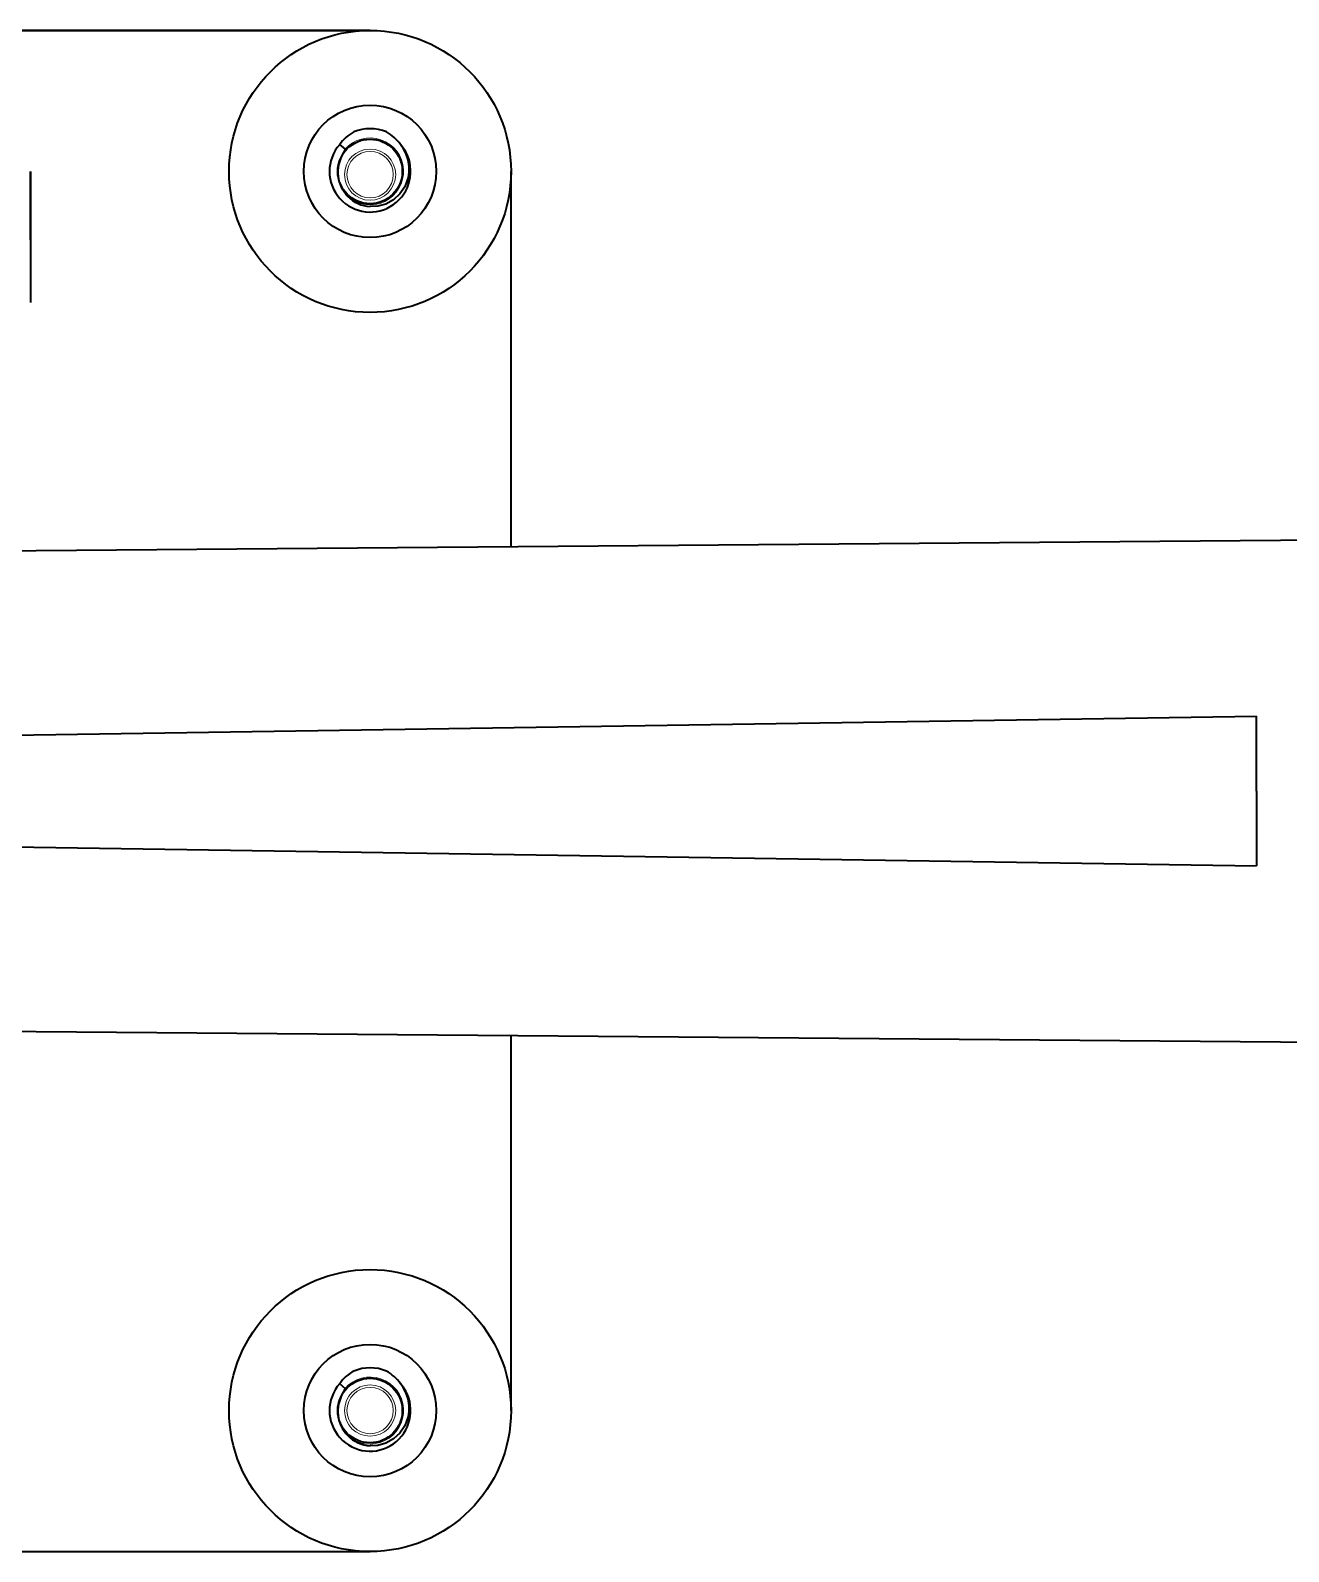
# Model space of a CAD drawing. Extents: x 377 to 822, y 181 to 641.
# Drawn here: x 407.73 to 437.18, y 402.7 to 438.3 of the extents above; entities that cross this region are included whole.
import ezdxf

# ---------------------------------------------------------------- set-up
doc = ezdxf.new("R2010")
doc.units = 0

msp = doc.modelspace()

# ---------------------------------------------------------------- linework, layer by layer
at = {"color": 7, "lineweight": 35}
for p, q in [((415.679, 438.3), (386.679, 438.3)), ((386.679, 438.3), (415.679, 438.3)), ((404.129, 426.1), (437.929, 426.38)), ((407.302, 421.806), (436.429, 422.25)), ((407.302, 419.194), (436.429, 418.75)), ((404.129, 414.9), (437.929, 414.62)), ((386.679, 402.7), (415.679, 402.7))]:
    msp.add_line(p, q, dxfattribs=at)
at = {"color": 7, "lineweight": 35, "ltscale": 0.004163}
for p, q in [((414.967, 435.63), (415.092, 435.519)), ((414.967, 406.63), (415.092, 406.519))]:
    msp.add_line(p, q, dxfattribs=at)
at = {"color": 7, "lineweight": 35, "ltscale": 0.076713}
msp.add_line((407.729, 435), (407.729, 431.931), dxfattribs=at)
at = {"color": 7, "lineweight": 35, "ltscale": 0.04}
msp.add_line((407.729, 433.4), (407.729, 435), dxfattribs=at)
at = {"color": 7, "lineweight": 35, "ltscale": 0.219424}
for p, q in [((418.979, 426.223), (418.979, 435)), ((418.979, 406), (418.979, 414.777))]:
    msp.add_line(p, q, dxfattribs=at)
at = {"color": 7, "lineweight": 35, "ltscale": 0.04375}
for q in [(436.429, 422.25), (436.429, 418.75)]:
    msp.add_line((436.429, 420.5), q, dxfattribs=at)
at = {"color": 7, "lineweight": 35}
for points in [[(415.092, 435.519), (415.058, 435.446), (415.002, 435.341), (414.939, 435.151)], [(416.501, 435.45), (416.564, 435.271), (416.588, 435.119), (416.587, 434.977), (416.569, 434.858), (416.489, 434.639), (416.378, 434.475), (416.227, 434.336), (416.046, 434.236), (415.859, 434.184), (415.679, 434.177)], [(415.092, 406.519), (415.058, 406.446), (415.002, 406.341), (414.939, 406.151)], [(416.501, 406.45), (416.564, 406.271), (416.588, 406.119), (416.587, 405.977), (416.569, 405.858), (416.489, 405.639), (416.378, 405.475), (416.227, 405.336), (416.046, 405.236), (415.859, 405.184), (415.679, 405.177)]]:
    msp.add_lwpolyline(points, dxfattribs=at)
for centre, radius in [((415.679, 435), 3.3), ((415.679, 435), 1.55), ((415.679, 435), 1.55), ((415.679, 435), 0.755), ((415.679, 406), 3.3), ((415.679, 406), 1.55), ((415.679, 406), 1.55), ((415.679, 406), 0.755)]:
    msp.add_circle(centre, radius, dxfattribs=at)
at = {"color": 7, "lineweight": 13}
for centre, radius in [((415.679, 434.925), 0.599), ((415.679, 434.925), 0.543), ((415.679, 406), 0.599), ((415.679, 406), 0.543)]:
    msp.add_circle(centre, radius, dxfattribs=at)
at = {"color": 7, "lineweight": 35}
for centre, radius, start, end in [((415.761, 435.073), 0.969, 118.6656, 144.9676), ((415.679, 435), 1, 67.4998, 112.5002), ((415.596, 435.073), 0.969, 35.0324, 61.3344), ((415.679, 435), 0.95, 138.4798, 28.6479), ((415.65, 435.047), 0.942, 25.2993, 38.2153), ((415.679, 435), 0.95, 28.6479, 41.5202), ((415.734, 434.987), 0.811, 168.3752, 205.995), ((415.753, 434.998), 0.833, 206.0521, 224.5425), ((415.729, 434.977), 0.802, 224.6504, 266.3628), ((415.761, 406.073), 0.969, 118.6656, 144.9676), ((415.679, 406), 1, 67.4998, 112.5002), ((415.596, 406.073), 0.969, 35.0324, 61.3344), ((415.679, 406), 0.95, 138.4798, 28.6479), ((415.65, 406.047), 0.942, 25.2993, 38.2153), ((415.679, 406), 0.95, 28.6479, 41.5202), ((415.734, 405.987), 0.811, 168.3752, 205.995), ((415.753, 405.998), 0.833, 206.0521, 224.5425), ((415.729, 405.977), 0.802, 224.6504, 266.3628)]:
    msp.add_arc(centre, radius, start, end, dxfattribs=at)
at = {"color": 7, "lineweight": 13}
for centre in [(415.679, 435), (415.679, 406)]:
    msp.add_arc(centre, 0.783, 228.4757, 138.4835, dxfattribs=at)

doc.saveas('drawing.dxf')
